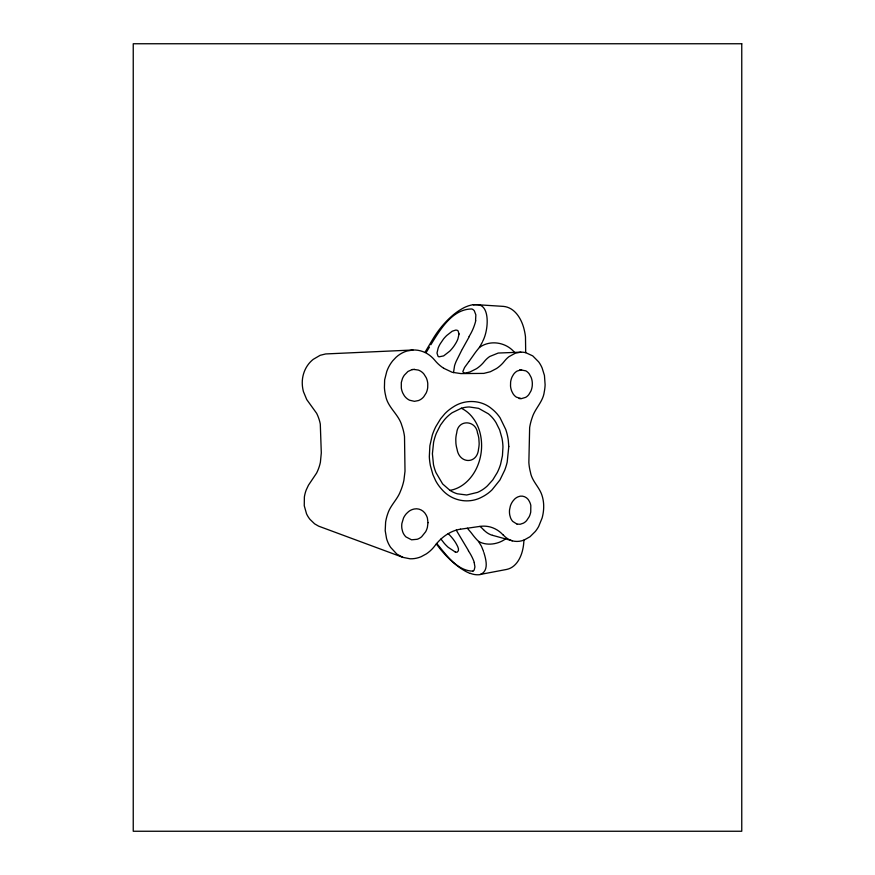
<?xml version="1.0" encoding="UTF-8"?>
<svg xmlns="http://www.w3.org/2000/svg" width="875" height="875" viewBox="0 0 875 875"><rect width="100%" height="100%" fill="white"/><g stroke="black" fill="none" stroke-linecap="round" stroke-linejoin="round"><path stroke-width="1.31" d="M483.831 552.442C485.953 559.322 489.07 570.402 480.889 574.273A7.438 7.438 0 0 1 480.112 574.47L506.68 569.428C515.878 567.525 520.888 558.031 522.725 549.566A47.567 47.567 0 0 0 523.895 540.159L530.02 536.725L535.325 531.464A35.186 35.186 0 0 0 538.683 526.433L542.095 518.044A43.312 43.312 0 0 0 543.681 507.784L543.681 505.17A36.127 36.127 0 0 0 541.953 495.261C539.306 486.938 531.825 481.053 530.425 472.139A49.962 49.962 0 0 1 528.861 462.481L529.648 427.569A55.825 55.825 0 0 1 532.142 417.758C534.942 408.472 543.123 401.756 544.272 391.836A45.763 45.763 0 0 0 545.114 384.738L544.447 375.473L542.106 367.948A31.008 31.008 0 0 0 538.639 361.856L532.733 355.884L525.7 352.658L525.481 336.897A55.694 55.694 0 0 0 524.267 330.006C521.916 319.605 515.211 307.519 503.475 306.392L476.984 304.697A19.983 19.983 0 0 0 473.309 304.806A6.037 6.037 0 0 1 474.425 304.773L476.656 304.686M475.562 320.698L475.847 314.869L474.327 310.811A5.567 5.567 0 0 0 471.866 308.984C452.287 308.886 439.95 329.952 430.828 344.794M482.705 341.294C488.939 329.503 490.033 304.511 477.05 304.708M482.311 342.245L479.402 347.495A79.45 79.45 0 0 0 473.277 355.458L469.197 361.189M461.978 349.738L469.263 336.645M461.672 350.317L456.159 361.397A48.059 48.059 0 0 0 454.573 365.673L453.502 372.652M429.472 347.069L426.311 352.275M460.502 529.156A33.939 33.939 0 0 0 448.973 533.236A42.47 42.47 0 0 0 440.956 539.055A48.584 48.584 0 0 0 436.319 543.966L434.984 545.65A35.066 35.066 0 0 1 426.344 553.886L421.127 556.719A26.195 26.195 0 0 1 410.069 558.786L402.872 557.353L318.631 526.159L314.639 523.852L310.012 519.4A26.895 26.895 0 0 1 306.523 513.778L304.259 505.761L304.369 497.033A35.087 35.087 0 0 1 306.195 490.022L308.481 485.166L316.608 473.069A44.57 44.57 0 0 0 320.392 462.284L321.3 452.922L320.294 424.036A42.153 42.153 0 0 0 316.652 413.339L306.731 399.569L303.461 391.694A35.438 35.438 0 0 1 302.345 385.197C301.733 377.552 304.019 369.633 308.864 363.661A29.378 29.378 0 0 1 313.261 359.33L320.163 355.305L325.664 353.948L412.945 350A25.113 25.113 0 0 1 424.9 352.472L432.469 339.73A98.766 98.766 0 0 1 440.88 327.567A94.598 94.598 0 0 1 450.877 316.947A66.806 66.806 0 0 1 459.375 310.363L461.53 309.061A32.834 32.834 0 0 1 473.277 304.653M468.803 361.714L464.898 367.052A32.189 32.189 0 0 0 464.505 367.653L462.798 371.678L464.242 373.297M413.941 369.425L418.37 370.081A12.862 12.862 0 0 1 423.938 374.052L426.256 377.77A18.419 18.419 0 0 1 427.777 383.72L427.7 387.625A18.692 18.692 0 0 1 426.158 393.017L423.708 396.834A12.972 12.972 0 0 1 418.48 400.553L414.455 401.33L409.62 400.236A13.683 13.683 0 0 1 404.283 395.697L402.784 393.061A18.769 18.769 0 0 1 401.308 387.942L401.308 382.517L402.402 378.689A18.452 18.452 0 0 1 404.348 375.156L407.947 371.47L412.475 369.436M505.542 538.913C498.269 544.25 486.959 546.197 478.516 541.384A62.945 62.945 0 0 1 472.577 534.592A67.987 67.987 0 0 0 470.564 531.989L467.327 528.216M479.402 347.495C490.175 339.5 506.122 342.267 514.522 352.384M472.861 571.145C457.002 570.817 446.119 554.673 436.723 543.462M461.322 408.253L452.2 412.705A39.659 39.659 0 0 0 444.325 419.88L440.475 425.086L436.362 433.234A56.656 56.656 0 0 0 433.606 442.225L432.403 453.764L433.475 464.614A49.569 49.569 0 0 0 435.925 472.511L442.641 483.952L449.969 490.372A29.291 29.291 0 0 0 457.264 493.784L466.692 494.998L477.608 492.363A34.18 34.18 0 0 0 487.32 485.953L492.778 479.916L497.273 472.555A54.25 54.25 0 0 0 500.566 464.341L502.436 455.766L502.95 447.005A54.261 54.261 0 0 0 501.987 438.222L499.658 429.92L496.027 422.636A34.212 34.212 0 0 0 488.414 413.842L478.636 408.352L469.252 406.962A29.28 29.28 0 0 0 461.322 408.264L463.17 409.205A31.839 31.839 0 0 1 473.189 418.283C479.095 426.092 481.611 436.067 481.611 445.758A53.298 53.298 0 0 1 477.619 465.806C472.85 477.531 462.886 488.228 449.969 490.372M412.234 369.666L412.377 369.633A11.266 11.266 0 0 1 414.498 369.414M464.439 373.308L469.952 371.973L476.503 368.692A33.786 33.786 0 0 0 484.312 361.539A24.598 24.598 0 0 1 489.748 356.486L498.236 353.041L520.822 352.166A18.233 18.233 0 0 1 525.7 352.669M460.513 529.2L479.773 526.422A26.119 26.119 0 0 1 490.252 526.98A26.534 26.534 0 0 1 503.158 535.052M412.945 350L406.798 351.061A28.252 28.252 0 0 0 396.047 357.295L392.733 360.795A36.52 36.52 0 0 0 386.772 371.448L384.639 379.892L384.42 387.723A45.292 45.292 0 0 0 385.613 395.555C387.57 407.4 398.77 414.302 401.887 425.655A52.795 52.795 0 0 1 404.512 436.57L405.005 471.198L403.922 480.178A57.969 57.969 0 0 1 400.509 491.148C397.502 499.417 390.348 505.334 387.734 513.789A45.402 45.402 0 0 0 385.613 522.233L385.208 530.688L386.553 538.562A31.511 31.511 0 0 0 390.622 547.367L396.867 554.105L402.872 557.353M520.822 352.166L515.309 353.194L508.998 356.65A25.43 25.43 0 0 0 504.481 361.145A33.906 33.906 0 0 1 496.573 368.506L490.372 371.733L483.809 373.395L460.895 373.592L452.2 372.291L443.723 368.277M521.587 369.753L517.092 371.066A11.856 11.856 0 0 0 513.494 374.456L512.138 376.797A18.309 18.309 0 0 0 510.617 382.069L510.519 385.962A18.08 18.08 0 0 0 511.777 391.267L513.002 393.663A11.583 11.583 0 0 0 516.414 397.163L521.38 398.639L525.689 397.348A11.178 11.178 0 0 0 528.883 394.505L530.906 391.059A18.386 18.386 0 0 0 532.273 385.514L532.328 383.403A17.894 17.894 0 0 0 531.114 377.322L529.266 373.953A10.719 10.719 0 0 0 525.766 370.836L519.805 369.764M519.061 398.552L520.833 398.628M517.103 524.103L520.177 524.256L523.316 523.195A11.55 11.55 0 0 0 526.641 520.559L529.211 516.698A19.534 19.534 0 0 0 530.742 511.995L530.819 505.488A14.602 14.602 0 0 0 529.375 501.419C527.538 497.153 522.288 494.758 518.022 496.847A11.43 11.43 0 0 0 514.511 499.209L512.794 501.222A18.014 18.014 0 0 0 510.366 506.023L509.556 509.775A18.266 18.266 0 0 0 509.797 515.189L510.53 517.748A11.747 11.747 0 0 0 512.75 521.413L516.884 524.048M492.505 535.314L512.367 540.794M455.197 551.961L448.23 547.334A51.056 51.056 0 0 1 444.259 543.32L440.945 539.044M436.308 543.955L440.913 549.839A119.809 119.809 0 0 0 450.395 559.945M468.53 550.725L457.1 531.595A75.447 75.447 0 0 1 456.334 530.108M478.516 541.384L481.414 546.219M481.611 546.667L482.377 548.505M482.497 548.811L482.989 550.069M483.273 550.834L483.492 551.447M477.509 432.906C475.836 419.858 457.822 419.202 456.728 432.841A28.164 28.164 0 0 0 455.788 439.436L455.908 443.242A31.598 31.598 0 0 0 457.056 449.203C459.277 464.002 477.312 464.548 478.537 448.984A30.1 30.1 0 0 0 479.161 443.516L478.822 438.255A30.1 30.1 0 0 0 477.509 432.994M474.195 562.57L474.928 566.945L474.195 569.942A3.303 3.303 0 0 1 472.861 571.145M424.922 352.417A29.378 29.378 0 0 1 434.886 360.391A37.68 37.68 0 0 0 443.723 368.277M455.219 551.928A4.386 4.386 0 0 0 457.089 552.234C460.6 550.255 456.859 545.059 455.547 542.566A48.3 48.3 0 0 0 448.197 533.641M470.302 573.497A39.036 39.036 0 0 1 463.455 570.084L460.644 568.312A86.023 86.023 0 0 1 450.428 559.913M503.267 534.964A19.283 19.283 0 0 0 512.345 540.848A18.495 18.495 0 0 0 523.873 540.094M480.069 574.645A19.359 19.359 0 0 1 470.356 573.344M479.916 526.389A28.448 28.448 0 0 1 483.459 529.659M492.494 535.358A19.25 19.25 0 0 1 483.514 529.616M468.398 550.812A51.537 51.537 0 0 1 474.338 562.516M475.759 320.742A54.009 54.009 0 0 1 469.066 336.525M508.791 446.491L507.183 462.131A64.094 64.094 0 0 1 504.733 470.127L499.953 479.959L491.98 489.913A39.911 39.911 0 0 1 482.027 497.011C468.562 504.361 451.489 500.894 441.7 489.267A43.083 43.083 0 0 1 435.619 480.648L432.884 474.567L430.423 465.773A61.731 61.731 0 0 1 429.319 456.684L429.877 445.714L432.327 435.017A61.644 61.644 0 0 1 435.859 426.573L440.606 418.797L444.883 413.689A42.973 42.973 0 0 1 453.064 407.072C464.625 399.219 480.988 399.602 491.739 408.767A39.2 39.2 0 0 1 500.095 417.823L505.783 429.527A57.794 57.794 0 0 1 508.288 440.169L508.791 446.491M427.984 522.637L427.405 527.275A20.278 20.278 0 0 1 425.644 531.77L421.662 536.725A13.541 13.541 0 0 1 417.189 539.284L411.556 539.809L405.956 536.911A13.366 13.366 0 0 1 402.631 531.639L401.92 528.73A18.889 18.889 0 0 1 401.887 523.458L403.517 518.011A18.845 18.845 0 0 1 406.427 513.625L408.603 511.58A13.322 13.322 0 0 1 414.247 509.009C418.983 507.959 423.948 510.65 426.081 514.938A15.378 15.378 0 0 1 427.405 518.087L427.984 522.637M459.047 333.977L457.92 338.887A27.759 27.759 0 0 1 455.93 343.033L454.387 345.516A42.153 42.153 0 0 1 449.761 351.148L443.636 355.895L439.031 356.836A2.516 2.516 0 0 1 438.003 356.213L436.997 353.052L438.156 348.064A28.098 28.098 0 0 1 440.191 343.886L443.527 338.964A41.158 41.158 0 0 1 446.731 335.497L452.2 331.22L455.623 330.116A4.397 4.397 0 0 1 456.148 330.105L457.067 330.258A2.505 2.505 0 0 1 458.062 330.881L459.047 333.977M741.759 43.75L133.241 43.75L133.241 831.25L741.759 831.25L741.759 43.75"/></g></svg>
